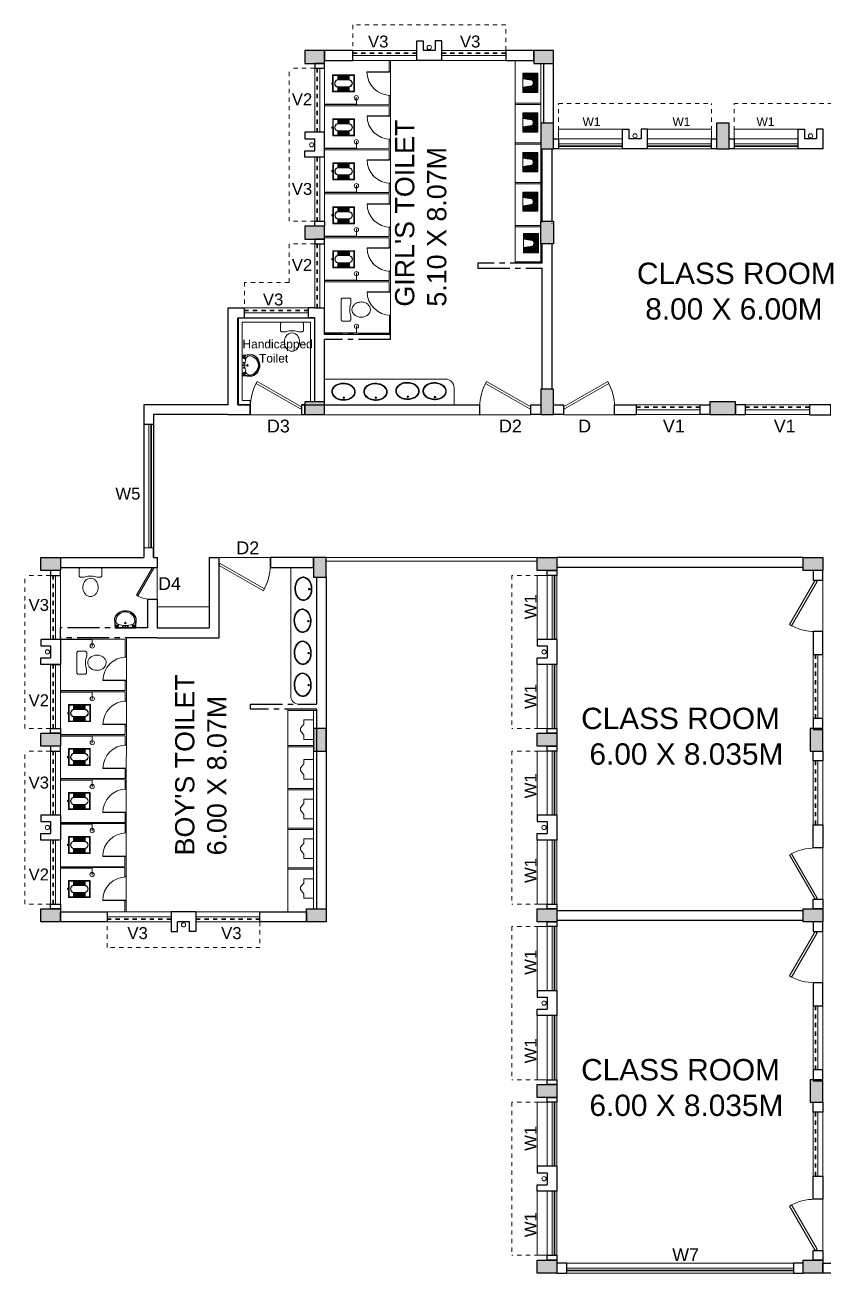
# Model space of a CAD drawing. Header units: millimetres. Extents: x 1898 to 3725, y 783 to 1532.
# Drawn here: x 3057.1 to 3075.8, y 1078.51 to 1107.75 of the extents above; entities that cross this region are included whole.
import ezdxf

# ---------------------------------------------------------------- set-up
doc = ezdxf.new("R2010")
doc.units = ezdxf.units.MM
for name, pattern in [('CENTER2', [1.125, 0.75, -0.125, 0.125, -0.125]), ('DASHED', [0.75, 0.5, -0.25]), ('DASHED2', [0.375, 0.25, -0.125])]:
    doc.linetypes.add(name, pattern=pattern)
doc.layers.get('0').update_dxf_attribs({"lineweight": 20})
for name, color, linetype, lineweight in [('CLL LEV.', 15, 'Continuous', 18), ('COL HATCH', 253, 'Continuous', 13), ('Column', 251, 'Continuous', 30), ('CUBICAL TOILET', 5, 'Continuous', 15), ('Door', 54, 'Continuous', 18), ('Fixture', 44, 'Continuous', 13), ('Furniture', 13, 'Continuous', 13), ('PROJ.', 30, 'DASHED2', 15), ('Railing', 23, 'Continuous', 13), ('TEXT', 7, 'Continuous', 15), ('TEXT 1', 3, 'Continuous', 20), ('Ventilator', 4, 'DASHED', 18), ('Wall', 7, 'Continuous', 30), ('Window', 150, 'Continuous', 15), ('Window-Wall', 7, 'Continuous', 18)]:
    doc.layers.add(name, color=color, linetype=linetype, lineweight=lineweight)
doc.styles.add('L120', font='arial.ttf', dxfattribs={"height": 0.6})

# ---------------------------------------------------------------- blocks, each defined once
blk = doc.blocks.new('VENTILATOR')
at = {"layer": 'Ventilator', "ltscale": 0.02}
for p, q in [((-0.18, -1.5), (-0.18, 0)), ((-0.165, 0), (-0.165, -1.5))]:
    blk.add_line(p, q, dxfattribs=at)
at = {"layer": 'Window-Wall'}
for p, q in [((-0.23, 0), (0, 0)), ((-0.23, -1.5), (-0.23, 0)), ((-0.115, 0), (-0.115, -1.5)), ((0, 0), (0, -1.5)), ((-0.23, -1.5), (0, -1.5))]:
    blk.add_line(p, q, dxfattribs=at)
blk = doc.blocks.new('C3')
at = {"layer": 'COL HATCH'}
h = blk.add_hatch(color=256, dxfattribs=at)
h.dxf.hatch_style = 1
h.paths.add_polyline_path([(0.3, 0), (0, 0), (0, -0.53), (0.3, -0.53)])
at = {"layer": 'Column'}
for p, q in [((0, 0), (0, -0.53)), ((0.3, 0), (0, 0)), ((0.3, -0.53), (0.3, 0)), ((0, -0.53), (0.3, -0.53))]:
    blk.add_line(p, q, dxfattribs=at)
blk = doc.blocks.new('WINDOW 1')
at = {"layer": 'CLL LEV.'}
for p, q in [((-0.23, 0), (-0.46, 0)), ((-0.46, 0), (-0.46, -1.5)), ((-0.46, -1.5), (-0.23, -1.5))]:
    blk.add_line(p, q, dxfattribs=at)
at = {"layer": 'Window'}
for p, q in [((-0.065, 0), (-0.065, -1.5)), ((-0.05, -1.5), (-0.05, 0))]:
    blk.add_line(p, q, dxfattribs=at)
at = {"layer": 'Window-Wall'}
for p, q in [((0, 0), (-0.23, 0)), ((-0.23, 0), (-0.23, -1.5)), ((-0.115, 0), (-0.115, -1.5)), ((0, -1.5), (0, 0)), ((-0.23, -1.5), (0, -1.5))]:
    blk.add_line(p, q, dxfattribs=at)
blk = doc.blocks.new('SHAFT')
at = {"layer": 'Fixture'}
blk.add_circle((0.327, -0.302), 0.05, dxfattribs=at)
at = {"layer": 'Wall'}
for p, q in [((0.035, 0), (0.62, 0)), ((0.035, 0), (0.035, -0.46)), ((0.185, -0.46), (0.185, -0.23)), ((0.185, -0.23), (0.47, -0.23)), ((0.47, -0.46), (0.47, -0.23)), ((0.62, 0), (0.62, -0.46)), ((0.035, -0.46), (0.185, -0.46)), ((0.62, -0.46), (0.47, -0.46))]:
    blk.add_line(p, q, dxfattribs=at)
blk = doc.blocks.new('*U18')
for p, q in [((0, 0), (0, 6)), ((40, 0), (40, 6))]:
    blk.add_line(p, q)
blk.add_lwpolyline([(0, 0), (34.64, -20), (35.52, -18.48), (0.88, 1.52)], close=True)
blk.add_arc((0, 0), 40, 330, 360)
blk = doc.blocks.new('Door')
at = {"layer": 'Door'}
blk.add_line((0, 0.18), (1.199, 0.18), dxfattribs=at)
at = {"layer": 'Door', "xscale": 0.0299845412869386, "yscale": 0.0299845412869386, "zscale": 0.0299845412869386}
blk.add_blockref('*U18', (0, 0), dxfattribs=at)
blk = doc.blocks.new('RH 1200')
for p, q in [((21, 0), (21, 43.3)), ((21.7, 0), (21.7, 43.3)), ((-21.7, 0), (21.7, 0)), ((21.7, 0), (21, 0))]:
    blk.add_line(p, q)
at = {"extrusion": (0, 0, -1)}
blk.add_ellipse((21.7, 0), major_axis=(-30.6, 30.6), ratio=1, start_param=5.497787, end_param=7.068583, dxfattribs=at)
blk = doc.blocks.new('GHH')
at = {"layer": 'Door', "ltscale": 20}
blk.add_line((3289.697, -299.103), (3289.697, -299.853), dxfattribs=at)
at = {"layer": 'Door', "ltscale": 20, "xscale": 0.015874999996413, "yscale": 0.015874999996413, "zscale": 0.015874999996413, "rotation": 270}
blk.add_blockref('RH 1200', (3289.697, -299.479), dxfattribs=at)
blk = doc.blocks.new('RSA CL6')
for p, q in [((5.5, 3.5), (5.5, 7.3)), ((5.9, 3.5), (5.9, 7.3)), ((6.3, 3.5), (6.3, 7.3)), ((6.7, 3.4), (6.7, 7.3)), ((7.1, 3.4), (7.1, 7.3)), ((7.5, 3.4), (7.5, 7.3)), ((7.9, 3.4), (7.9, 7.3)), ((8.3, 3.4), (8.3, 7.3)), ((8.7, 3.4), (8.7, 7.3)), ((9.1, 3.4), (9.1, 7.3)), ((9.4, 3.4), (9.4, 7.3)), ((9.8, 3.4), (9.8, 7.3)), ((10.2, 3.4), (10.2, 7.3)), ((10.6, 3.4), (10.6, 7.3)), ((11, 3.3), (11, 7.3)), ((11.4, 3.3), (11.4, 7.3)), ((11.8, 3.3), (11.8, 7.3)), ((12.2, 3.3), (12.2, 7.3)), ((12.6, 3.3), (12.6, 7.3)), ((13, 3.3), (13, 7.3)), ((13.4, 3.3), (13.4, 7.3)), ((13.8, 3.3), (13.8, 7.3)), ((14.2, 3.3), (14.2, 7.3)), ((14.6, 3.3), (14.6, 7.3)), ((15, 3.2), (15, 7.3)), ((15.4, 3.2), (15.4, 7.3)), ((15.7, 3.2), (15.7, 7.3)), ((16.1, 3.2), (16.1, 7.3)), ((16.1, 7.3), (16.1, 3.2)), ((5.5, -7.3), (5.5, -3.5)), ((5.9, -7.3), (5.9, -3.5)), ((6.3, -7.3), (6.3, -3.4)), ((6.7, -7.3), (6.7, -3.4)), ((7.1, -7.3), (7.1, -3.4)), ((7.5, -7.3), (7.5, -3.4)), ((7.9, -7.3), (7.9, -3.4)), ((8.3, -7.3), (8.3, -3.4)), ((8.7, -7.3), (8.7, -3.4)), ((9.1, -7.3), (9.1, -3.4)), ((9.4, -7.3), (9.4, -3.4)), ((9.8, -7.3), (9.8, -3.3)), ((10.2, -7.3), (10.2, -3.3)), ((10.6, -7.3), (10.6, -3.3)), ((11, -7.3), (11, -3.3)), ((11.4, -7.3), (11.4, -3.3)), ((11.8, -7.3), (11.8, -3.3)), ((12.2, -7.3), (12.2, -3.3)), ((12.6, -7.3), (12.6, -3.3)), ((13, -7.3), (13, -3.3)), ((13.4, -7.3), (13.4, -3.2)), ((13.8, -7.3), (13.8, -3.2)), ((14.2, -7.3), (14.2, -3.2)), ((14.6, -7.3), (14.6, -3.2)), ((15, -7.3), (15, -3.2)), ((15.4, -7.3), (15.4, -3.2)), ((15.7, -7.3), (15.7, -3.2)), ((16.1, -3.2), (16.1, -7.3)), ((16.1, -7.3), (16.1, -3.2))]:
    blk.add_line(p, q)
blk.add_lwpolyline([(0.8, -0.6), (0, -0.6), (0, 0.6), (0.8, 0.6)])
for points in [[(0.8, 7.9), (20.9, 7.9), (20.9, -7.9), (0.8, -7.9)], [(1.4, 7.3), (20.3, 7.3), (20.3, -7.3), (1.4, -7.3)]]:
    blk.add_lwpolyline(points, close=True)
for points in [[(5.5, 3.5), (16.1, 3.2, -0.899983), (16.1, -3.2), (5.5, -3.5, -0.799392)], [(5.5, 3.3), (16.1, 3, -0.897689), (16.1, -3), (5.6, -3.3, -0.793494), (5.5, 3.3)]]:
    blk.add_lwpolyline(points, format="xyb", close=True)
blk = doc.blocks.new('ENGLISH SHEET')
at = {"layer": 'Fixture'}
for p, q in [((4663.798, 251.204), (4663.773, 251.179)), ((4663.773, 251.179), (4663.773, 250.696)), ((4663.976, 251.204), (4663.798, 251.204)), ((4664.002, 251.179), (4663.976, 251.204)), ((4664.002, 251.09), (4664.002, 251.179)), ((4663.976, 251.001), (4664.002, 251.09)), ((4663.976, 250.874), (4663.976, 251.001)), ((4663.976, 251.001), (4663.976, 250.874)), ((4663.773, 250.696), (4663.798, 250.67)), ((4663.798, 250.67), (4663.976, 250.67)), ((4664.002, 250.785), (4663.976, 250.874)), ((4663.976, 250.67), (4664.002, 250.696)), ((4664.002, 250.696), (4664.002, 250.785))]:
    blk.add_line(p, q, dxfattribs=at)
blk.add_lwpolyline([(4664.459, 250.937, 0.117036), (4664.443, 251.003, 0.104338), (4664.396, 251.063, 0.09029), (4664.321, 251.105, 0.09898), (4664.243, 251.115, 0.08237), (4664.159, 251.101, 0.09029), (4664.09, 251.063, 0.104338), (4664.043, 251.003, 0.117036), (4664.027, 250.937, 0.117036), (4664.043, 250.871, 0.104338), (4664.09, 250.811, 0.09029), (4664.159, 250.773, 0.08237), (4664.243, 250.759, 0.08237), (4664.327, 250.773, 0.09029), (4664.396, 250.811, 0.104338), (4664.443, 250.871, 0.117036)], format="xyb", close=True, dxfattribs=at)
blk = doc.blocks.new('RSA BASIN 2')
for points in [[(10.7, -8.1, 0.12976), (10, -5.2, 0.106426), (7.6, -2.5, 0.084431), (4.3, -0.7, 0.073534), (0, 0, 0.073534), (-4.3, -0.5, 0.084431), (-7.7, -2.2, 0.106426), (-10.2, -4.8, 0.12976), (-11, -7.7, 0.12976), (-10.3, -10.6, 0.106426), (-7.9, -13.3, 0.084431), (-4.6, -15.1, 0.073534), (-0.3, -15.8, 0.073534), (4, -15.3, 0.084431), (7.4, -13.6, 0.106426), (9.9, -11, 0.12976)], [(10.1, -7.9, 0.119977), (9.4, -5.5, 0.106426), (7.3, -2.9, 0.084431), (4.1, -1.3, 0.073534), (0, -0.6, 0.073534), (-4.1, -1.1, 0.084431), (-7.4, -2.6, 0.106426), (-9.7, -5.1, 0.12976), (-10.4, -7.7, 0.009633), (-10.4, -7.9, 0.119977), (-9.8, -10.3, 0.106426), (-7.6, -12.9, 0.084431), (-4.4, -14.5, 0.073534), (-0.3, -15.2, 0.073534), (3.8, -14.7, 0.084431), (7.1, -13.2, 0.106426), (9.3, -10.7, 0.12976), (10.1, -8.1, 0.009633)]]:
    blk.add_lwpolyline(points, format="xyb", close=True)
for radius in [0.7, 0.479]:
    blk.add_circle((-0.5, -2.5), radius)
blk = doc.blocks.new('RSA BASIN 9')
for points in [[(-0.1, -16.2, 0.340881), (10, -9, 0.074195), (10.1, -8.9), (9.5, 0), (-9.5, 0), (-10, -8.8, 0.082611), (-10, -9.2, 0.330812), (-0.1, -16.2)], [(0, -15, 0.391482), (8.9, -6.7, 0.252869), (6.5, -3.5, 0.087242), (0, -2.5, 0.079484), (-6.5, -3.5, 0.2542), (-8.8, -6.7, 0.39026), (0, -15)], [(-8.6, -2, -0.907437), (-8.4, -1.8), (-7.5, -2.6, -0.907437), (-7.6, -2.7)], [(-8.2, -1.6, -0.907437), (-8.1, -1.5), (-7.1, -2.3, -0.907437), (-7.3, -2.4)], [(-7.8, -1.3, -0.907437), (-7.7, -1.2), (-6.8, -1.9, -0.907437), (-6.9, -2.1)], [(7.8, -1.3, 0.907437), (7.7, -1.2), (6.8, -1.9, 0.907437), (6.9, -2.1)], [(8.2, -1.6, 0.907437), (8.1, -1.5), (7.1, -2.3, 0.907437), (7.3, -2.4)], [(8.6, -2, 0.907437), (8.4, -1.8), (7.5, -2.6, 0.907437), (7.6, -2.7)]]:
    blk.add_lwpolyline(points, format="xyb", close=True)
for points in [[(-5.9, -3.3), (-6.2, -3, -0.183787), (-6.2, -2.7, 0.126662), (-6.2, -2.4), (-6.6, -1.4, 0.35453), (-7.1, -1), (-8.7, -1, 0.414214), (-9.1, -1.4), (-9.6, -9.1, 0.329849), (-0.1, -15.8, 0.338736), (9.6, -8.9, 0.075632), (9.7, -8.8), (9.1, -1.4, 0.414214), (8.7, -1), (7.1, -1, 0.35453), (6.6, -1.4), (6.2, -2.4, 0.126662), (6.2, -2.7, -0.183787), (6.2, -3), (5.9, -3.3)], [(-6.2, -3.4), (-6.2, -3.3, 0.220542), (-6.5, -3.1), (-8.7, -2.8, -0.361119), (-9.2, -2.3)], [(6.2, -3.4), (6.2, -3.3, -0.220542), (6.5, -3.1), (8.7, -2.8, 0.358803), (9.2, -2.3, 0.358803)]]:
    blk.add_lwpolyline(points, format="xyb")
for centre, radius in [((-2.3, -1.6), 0.399), ((0, -4.8), 0.771), ((0, -4.8), 0.602), ((0, -1.2), 0.399), ((2.3, -1.5), 0.399)]:
    blk.add_circle(centre, radius)
blk = doc.blocks.new('*X4')
at = {"color": 0}
for p, q in [((705, 323), (943, 561)), ((705, 365), (900, 561)), ((705, 408), (858, 561)), ((705, 450), (815, 561)), ((705, 493), (773, 561)), ((705, 535), (730, 561)), ((848, 383), (705, 526)), ((842, 346), (705, 483)), ((835, 310), (705, 441)), ((705, 280), (858, 434)), ((829, 274), (705, 398)), ((705, 238), (847, 381)), ((823, 237), (705, 356)), ((798, 221), (705, 314)), ((854, 419), (712, 561)), ((730, 221), (839, 330)), ((866, 449), (755, 561)), ((888, 469), (797, 561)), ((921, 479), (839, 561)), ((1145, 298), (882, 561)), ((899, 474), (985, 561)), ((1145, 340), (924, 561)), ((944, 477), (1027, 561)), ((1145, 383), (967, 561)), ((971, 462), (1070, 561)), ((990, 438), (1112, 561)), ((998, 404), (1145, 551)), ((1145, 255), (999, 401)), ((1004, 368), (1145, 508)), ((1137, 221), (1007, 350)), ((1145, 425), (1009, 561)), ((1011, 332), (1145, 466)), ((1095, 221), (1016, 299)), ((1017, 295), (1145, 423)), ((1023, 259), (1145, 381)), ((1029, 223), (1145, 339)), ((1145, 467), (1051, 561)), ((1069, 221), (1145, 296)), ((1145, 510), (1094, 561)), ((1145, 552), (1136, 561)), ((755, 221), (705, 271)), ((713, 221), (705, 229)), ((772, 221), (830, 279)), ((815, 221), (822, 228)), ((1052, 221), (1024, 248)), ((1112, 221), (1145, 254))]:
    blk.add_line(p, q, dxfattribs=at)
blk = doc.blocks.new('RSA CL7')
blk.add_lwpolyline([(8.9, 0), (-8.9, 0), (-8.9, -13.8), (-3.9, -13.8), (3.9, -13.8), (8.9, -13.8)], close=True)
blk.add_lwpolyline([(-4.1, -13.6), (-2.8, -5.7, -0.835943), (2.8, -5.8), (4.1, -13.6), (8.7, -13.6), (8.7, -0.2), (-8.7, -0.2), (-8.7, -13.6)], format="xyb", close=True)
blk.add_lwpolyline([(-3.9, -13.8), (-2.6, -5.8, -0.835548), (2.6, -5.8), (3.9, -13.8)], format="xyb")
for centre, start, end in [((-1.4, -4.1), 207.2135, 40.9564), ((0, -3.6), 185.8999, 355.8249), ((1.5, -4.1), 140.9962, 329.3468)]:
    blk.add_arc(centre, 0.493, start, end)
at = {"xscale": 0.0393714285714286, "yscale": 0.0393714285714286, "zscale": 0.0393714285714286}
blk.add_blockref('*X4', (-36.4, -22.3), dxfattribs=at)
blk = doc.blocks.new('Urinal 1')
for p, q in [((0, 9), (9, 9)), ((0, 9), (0, -9)), ((9, 9), (9, 5)), ((12, 1), (9, 5)), ((12, -1.5), (12, 1)), ((0, -9), (9, -9)), ((9, -5), (12, -1.5)), ((9, -9), (9, -5))]:
    blk.add_line(p, q)
blk = doc.blocks.new('CU')
at = {"layer": 'COL HATCH', "linetype": 'CENTER2'}
h = blk.add_hatch(color=256, dxfattribs=at)
h.dxf.hatch_style = 1
h.paths.add_polyline_path([(0, 0.035), (0, -0.265), (0.46, -0.265), (0.46, 0.035)])
at = {"layer": 'Column', "linetype": 'CENTER2'}
blk.add_lwpolyline([(0, 0.035), (0, -0.265), (0.46, -0.265), (0.46, 0.035), (0, 0.035)], dxfattribs=at)
blk = doc.blocks.new('C2')
at = {"layer": 'COL HATCH'}
h = blk.add_hatch(color=256, dxfattribs=at)
h.dxf.hatch_style = 1
h.paths.add_polyline_path([(0.3, 0), (0, 0), (0, -0.6), (0.3, -0.6)])
at = {"layer": 'Column'}
for p, q in [((0, 0), (0, -0.6)), ((0.3, 0), (0, 0)), ((0.3, -0.6), (0.3, 0)), ((0, -0.6), (0.3, -0.6))]:
    blk.add_line(p, q, dxfattribs=at)

msp = doc.modelspace()

# ---------------------------------------------------------------- linework, layer by layer
at = {"layer": 'CUBICAL TOILET'}
for p, q in [((3065.636, 1106.9144), (3065.6361, 1106.6587)), ((3065.666, 1106.9144), (3065.6661, 1106.6587)), ((3065.6361, 1106.6587), (3065.6661, 1106.6587)), ((3065.6366, 1105.8794), (3064.1166, 1105.8784)), ((3065.6365, 1106.0891), (3065.6366, 1105.8794)), ((3065.6665, 1106.0891), (3065.6365, 1106.0891)), ((3065.6665, 1106.0891), (3065.6666, 1105.8494)), ((3065.6366, 1105.8494), (3064.1166, 1105.8484)), ((3065.6366, 1105.8494), (3065.6368, 1105.6287)), ((3065.6368, 1105.6287), (3065.6668, 1105.6287)), ((3065.6666, 1105.8494), (3065.6668, 1105.6287)), ((3065.6372, 1105.0591), (3065.6373, 1104.8494)), ((3065.6672, 1105.0591), (3065.6372, 1105.0591)), ((3065.6672, 1105.0591), (3065.6673, 1104.8194)), ((3065.6373, 1104.8494), (3064.1226, 1104.8484)), ((3065.6373, 1104.8194), (3064.1226, 1104.8184)), ((3065.6373, 1104.8194), (3065.6375, 1104.5987)), ((3065.6673, 1104.8194), (3065.6675, 1104.5987)), ((3065.6375, 1104.5987), (3065.6675, 1104.5987)), ((3065.638, 1103.8194), (3064.118, 1103.8184)), ((3065.6378, 1104.0291), (3065.638, 1103.8194)), ((3065.6678, 1104.0291), (3065.6378, 1104.0291)), ((3065.6678, 1104.0291), (3065.668, 1103.7894)), ((3065.638, 1103.7894), (3064.118, 1103.7884)), ((3065.638, 1103.7894), (3065.6381, 1103.5687)), ((3065.6381, 1103.5687), (3065.6681, 1103.5687)), ((3065.668, 1103.7894), (3065.6681, 1103.5687)), ((3065.6385, 1102.9991), (3065.6386, 1102.7894)), ((3065.6685, 1102.9991), (3065.6385, 1102.9991)), ((3065.6685, 1102.9991), (3065.6686, 1102.7594)), ((3065.6386, 1102.7894), (3064.1224, 1102.7884)), ((3065.6386, 1102.7594), (3064.1224, 1102.7584)), ((3065.6386, 1102.7594), (3065.6388, 1102.5387)), ((3065.6686, 1102.7594), (3065.6688, 1102.5387)), ((3065.6388, 1102.5387), (3065.6688, 1102.5387)), ((3065.6392, 1101.9691), (3065.6393, 1101.7594)), ((3065.6692, 1101.9691), (3065.6392, 1101.9691)), ((3065.6692, 1101.9691), (3065.6693, 1101.7294)), ((3065.6393, 1101.7594), (3064.1193, 1101.7584)), ((3065.6393, 1101.7294), (3064.1193, 1101.7284)), ((3065.6393, 1101.7294), (3065.6395, 1101.5087)), ((3065.6395, 1101.5087), (3065.6695, 1101.5087)), ((3065.6693, 1101.7294), (3065.6695, 1101.5087)), ((3065.6398, 1100.9391), (3065.6401, 1100.5244)), ((3065.6698, 1100.9391), (3065.6398, 1100.9391)), ((3065.6698, 1100.9391), (3065.6701, 1100.4944)), ((3065.6401, 1100.5244), (3064.1201, 1100.5234)), ((3065.6701, 1100.4944), (3064.1224, 1100.4934)), ((3059.4491, 1093.3604), (3057.9316, 1093.3614)), ((3059.4488, 1092.9458), (3059.4491, 1093.3604)), ((3059.4788, 1092.9457), (3059.4791, 1093.3904)), ((3059.4788, 1092.9457), (3059.4488, 1092.9458)), ((3059.4483, 1092.1554), (3057.9283, 1092.1564)), ((3059.4483, 1092.1254), (3057.9283, 1092.1264)), ((3059.4482, 1091.9158), (3059.4483, 1092.1254)), ((3059.4483, 1092.1554), (3059.4485, 1092.3761)), ((3059.4485, 1092.3761), (3059.4785, 1092.3761)), ((3059.4782, 1091.9157), (3059.4783, 1092.1554)), ((3059.4783, 1092.1554), (3059.4785, 1092.3761)), ((3059.4782, 1091.9157), (3059.4482, 1091.9158)), ((3059.4477, 1091.1254), (3059.4478, 1091.3461)), ((3059.4478, 1091.3461), (3059.4778, 1091.3461)), ((3059.4777, 1091.1254), (3059.4778, 1091.3461)), ((3059.4477, 1091.1254), (3057.9314, 1091.1264)), ((3059.4476, 1091.0954), (3057.9314, 1091.0964)), ((3059.4475, 1090.8858), (3059.4476, 1091.0954)), ((3059.4775, 1090.8857), (3059.4777, 1091.1254)), ((3059.4775, 1090.8857), (3059.4475, 1090.8858)), ((3059.447, 1090.0954), (3057.927, 1090.0964)), ((3059.447, 1090.0654), (3057.927, 1090.0664)), ((3059.447, 1090.0954), (3059.4471, 1090.3161)), ((3059.4471, 1090.3161), (3059.4771, 1090.3161)), ((3059.4768, 1089.8557), (3059.477, 1090.0954)), ((3059.477, 1090.0954), (3059.4771, 1090.3161)), ((3059.4468, 1089.8558), (3059.447, 1090.0654)), ((3059.4768, 1089.8557), (3059.4468, 1089.8558)), ((3059.4463, 1089.0654), (3059.4465, 1089.2861)), ((3059.4465, 1089.2861), (3059.4765, 1089.2861)), ((3059.4763, 1089.0654), (3059.4765, 1089.2861)), ((3059.4463, 1089.0654), (3057.9263, 1089.0664)), ((3059.4463, 1089.0354), (3057.9263, 1089.0364)), ((3059.4462, 1088.8258), (3059.4463, 1089.0354)), ((3059.4762, 1088.8257), (3059.4763, 1089.0654)), ((3059.4762, 1088.8257), (3059.4462, 1088.8258)), ((3059.4457, 1088.0354), (3057.9257, 1088.0364)), ((3059.4457, 1088.0354), (3059.4458, 1088.2561)), ((3059.4458, 1088.2561), (3059.4758, 1088.2561)), ((3059.4755, 1087.7957), (3059.4757, 1088.0354)), ((3059.4757, 1088.0354), (3059.4758, 1088.2561)), ((3059.4456, 1088.0054), (3057.9256, 1088.0064)), ((3059.4455, 1087.7958), (3059.4456, 1088.0054)), ((3059.4755, 1087.7957), (3059.4455, 1087.7958)), ((3059.445, 1086.9704), (3059.4451, 1087.2261)), ((3059.4451, 1087.2261), (3059.4751, 1087.2261)), ((3059.475, 1086.9704), (3059.4751, 1087.2261))]:
    msp.add_line(p, q, dxfattribs=at)
at = {"layer": 'Fixture'}
for p, q in [((3068.5887, 1106.9172), (3068.5887, 1102.1672)), ((3069.1887, 1106.8472), (3069.1887, 1103.1122)), ((3068.5876, 1105.9172), (3069.1876, 1105.9172)), ((3068.5876, 1105.8872), (3069.1876, 1105.8872)), ((3068.588, 1104.9872), (3069.188, 1104.9872)), ((3068.588, 1104.9572), (3069.188, 1104.9572)), ((3069.1887, 1104.6872), (3069.1887, 1102.1972)), ((3068.5883, 1104.0572), (3069.1883, 1104.0572)), ((3068.5883, 1104.0272), (3069.1883, 1104.0272)), ((3068.5884, 1103.0474), (3069.1884, 1103.0474)), ((3068.5884, 1103.0174), (3069.1884, 1103.0174)), ((3068.5883, 1102.1972), (3069.2246, 1102.1972)), ((3068.5887, 1102.1672), (3069.2225, 1102.1672)), ((3066.9534, 1099.4498), (3064.1226, 1099.4498)), ((3067.1573, 1099.25), (3067.1572, 1098.8473)), ((3063.3291, 1092.0327), (3063.3291, 1095.0374)), ((3063.5289, 1091.8326), (3063.9316, 1091.8326)), ((3063.2624, 1091.6876), (3063.9328, 1091.6876)), ((3063.2628, 1086.9676), (3063.2628, 1091.7176)), ((3063.2628, 1091.7176), (3063.9316, 1091.7176)), ((3063.8628, 1089.1976), (3063.8628, 1091.6876)), ((3063.2625, 1090.8675), (3063.8625, 1090.8675)), ((3063.2625, 1090.8375), (3063.8625, 1090.8375)), ((3063.8628, 1087.0376), (3063.8628, 1090.7726)), ((3063.2624, 1089.8576), (3063.8624, 1089.8576)), ((3063.2624, 1089.8276), (3063.8624, 1089.8276)), ((3063.2621, 1088.9276), (3063.8621, 1088.9276)), ((3063.2621, 1088.8976), (3063.8621, 1088.8976)), ((3063.2617, 1087.9976), (3063.8617, 1087.9976)), ((3063.2617, 1087.9676), (3063.8617, 1087.9676))]:
    msp.add_line(p, q, dxfattribs=at)
at = {"layer": 'Fixture', "ltscale": 0.05}
for p, q in [((3064.1166, 1105.8909), (3064.8666, 1105.8913)), ((3064.8665, 1106.0572), (3064.8666, 1105.8913)), ((3064.8672, 1105.0272), (3064.8673, 1104.8613)), ((3064.1226, 1104.8609), (3064.8673, 1104.8613)), ((3064.118, 1103.8309), (3064.868, 1103.8313)), ((3064.8678, 1103.9972), (3064.868, 1103.8313)), ((3064.8685, 1102.9672), (3064.8686, 1102.8013)), ((3064.1224, 1102.8009), (3064.8686, 1102.8013)), ((3064.1193, 1101.7709), (3064.8693, 1101.7713)), ((3064.8692, 1101.9372), (3064.8693, 1101.7713)), ((3064.87, 1100.7022), (3064.8701, 1100.5363)), ((3064.1201, 1100.5359), (3064.8701, 1100.5363)), ((3057.9316, 1093.349), (3058.6791, 1093.3485)), ((3058.679, 1093.1826), (3058.6791, 1093.3485)), ((3057.9283, 1092.114), (3058.6783, 1092.1135)), ((3058.6782, 1091.9476), (3058.6783, 1092.1135)), ((3057.9314, 1091.084), (3058.6776, 1091.0835)), ((3058.6775, 1090.9176), (3058.6776, 1091.0835)), ((3057.927, 1090.054), (3058.677, 1090.0535)), ((3058.6769, 1089.8876), (3058.677, 1090.0535)), ((3057.9263, 1089.024), (3058.6763, 1089.0235)), ((3058.6762, 1088.8576), (3058.6763, 1089.0235)), ((3057.9256, 1087.994), (3058.6756, 1087.9935)), ((3058.6755, 1087.8276), (3058.6756, 1087.9935))]:
    msp.add_line(p, q, dxfattribs=at)
for centre in [(3064.8665, 1106.0413), (3064.8672, 1105.0113), (3064.8679, 1103.9813), (3064.8685, 1102.9513), (3064.8692, 1101.9213), (3064.87, 1100.6863), (3058.679, 1093.1985), (3058.6782, 1091.9635), (3058.6775, 1090.9335), (3058.6769, 1089.9035), (3058.6762, 1088.8735), (3058.6755, 1087.8435)]:
    msp.add_circle(centre, 0.05, dxfattribs=at)
at = {"layer": 'Fixture'}
for centre, start, end in [((3066.9573, 1099.2498), 0.03713, 91.10787), ((3063.5291, 1092.0326), 179.96287, 269.96287)]:
    msp.add_arc(centre, 0.2, start, end, dxfattribs=at)
at = {"layer": 'Furniture'}
msp.add_line((3060.2016, 1094.1173), (3061.4156, 1094.1173), dxfattribs=at)
at = {"layer": 'PROJ.', "ltscale": 0.05}
for p, q in [((3068.3676, 1107.7474), (3064.7826, 1107.7474)), ((3064.7826, 1107.7474), (3064.7826, 1107.1474)), ((3068.3676, 1107.1474), (3068.3676, 1107.7474)), ((3063.8926, 1106.7324), (3063.2926, 1106.7324)), ((3063.2926, 1103.1474), (3063.2926, 1106.7324)), ((3069.6025, 1105.0775), (3069.6025, 1105.9075)), ((3069.6025, 1105.9075), (3073.1875, 1105.9075)), ((3073.1875, 1105.0774), (3073.1875, 1105.9075)), ((3073.7175, 1105.9075), (3077.3025, 1105.9075)), ((3073.7175, 1105.0774), (3073.7175, 1105.9075)), ((3063.8926, 1103.1474), (3063.2926, 1103.1474)), ((3063.8926, 1102.6174), (3063.2926, 1102.6174)), ((3063.2926, 1102.6174), (3063.2926, 1101.7174)), ((3063.2926, 1101.7174), (3062.2422, 1101.7174)), ((3062.2422, 1101.7174), (3062.2422, 1101.1174)), ((3057.1016, 1091.2674), (3057.1016, 1094.8524)), ((3057.7016, 1094.8524), (3057.1016, 1094.8524)), ((3068.5075, 1094.8524), (3068.5075, 1091.2674)), ((3069.3375, 1094.8524), (3068.5075, 1094.8524)), ((3057.7016, 1091.2674), (3057.1016, 1091.2674)), ((3069.3375, 1091.2674), (3068.5075, 1091.2674)), ((3057.1016, 1087.1524), (3057.1016, 1090.7374)), ((3057.7016, 1090.7374), (3057.1016, 1090.7374)), ((3068.5075, 1090.7374), (3068.5075, 1087.1524)), ((3069.3375, 1090.7374), (3068.5075, 1090.7374)), ((3057.7016, 1087.1524), (3057.1016, 1087.1524)), ((3069.3375, 1087.1524), (3068.5075, 1087.1524)), ((3059.0241, 1086.1375), (3059.0241, 1086.7375)), ((3062.6091, 1086.7375), (3062.6091, 1086.1375)), ((3068.5075, 1086.6224), (3068.5075, 1083.0374)), ((3069.3375, 1086.6224), (3068.5075, 1086.6224)), ((3062.6091, 1086.1375), (3059.0241, 1086.1375)), ((3069.3375, 1083.0374), (3068.5075, 1083.0374)), ((3068.5075, 1082.5074), (3068.5075, 1078.9224)), ((3069.3375, 1082.5074), (3068.5075, 1082.5074)), ((3069.3375, 1078.9224), (3068.5075, 1078.9224))]:
    msp.add_line(p, q, dxfattribs=at)
at = {"layer": 'Railing'}
for p, q in [((3062.1017, 1098.8574), (3062.1017, 1100.8774)), ((3062.1017, 1100.8774), (3063.8826, 1100.8774)), ((3062.1917, 1098.9474), (3062.1917, 1100.7874)), ((3062.1917, 1100.7874), (3063.7926, 1100.7874)), ((3063.7926, 1098.9174), (3063.7926, 1100.7874)), ((3063.8826, 1098.9174), (3063.8826, 1100.8774)), ((3062.1017, 1098.8574), (3062.3826, 1098.8574)), ((3062.1917, 1098.9474), (3062.3826, 1098.9474)), ((3062.3826, 1098.8574), (3062.3826, 1098.9474)), ((3064.1266, 1095.2674), (3069.1075, 1095.2674)), ((3064.1616, 1095.1874), (3069.1075, 1095.1874)), ((3066.1375, 1095.2674), (3069.1075, 1095.2674)), ((3066.1375, 1095.1874), (3069.1075, 1095.1874))]:
    msp.add_line(p, q, dxfattribs=at)
at = {"layer": 'Wall'}
for p, q in [((3069.2575, 1105.4474), (3069.2575, 1106.8474)), ((3069.4875, 1105.4474), (3069.4875, 1106.8474)), ((3069.2225, 1103.1247), (3069.2225, 1104.8474)), ((3069.4525, 1103.138), (3069.4525, 1104.8474)), ((3069.4525, 1103.0956), (3069.4525, 1103.1002)), ((3069.2225, 1102.1672), (3069.2225, 1102.6236)), ((3069.4525, 1099.2174), (3069.4525, 1102.6174)), ((3069.2225, 1099.2174), (3069.2225, 1102.0522)), ((3061.8617, 1098.8474), (3061.8617, 1101.1174)), ((3061.8617, 1101.1174), (3062.2422, 1101.1174)), ((3062.0917, 1098.8474), (3062.0917, 1100.8874)), ((3062.0917, 1100.8874), (3062.2422, 1100.8874)), ((3062.2422, 1100.8874), (3062.2422, 1101.1174)), ((3063.8926, 1101.1174), (3063.7422, 1101.1174)), ((3063.7422, 1100.8874), (3063.7422, 1101.1174)), ((3063.8926, 1100.8874), (3063.7422, 1100.8874)), ((3063.8926, 1101.1174), (3064.1226, 1101.1174)), ((3063.8926, 1098.9174), (3063.8926, 1100.8874)), ((3064.1226, 1100.4934), (3064.1226, 1101.1174)), ((3064.1226, 1098.9174), (3064.1226, 1100.3794)), ((3061.8617, 1098.8474), (3059.8858, 1098.8474)), ((3059.8858, 1098.8474), (3059.8858, 1095.2675)), ((3062.0917, 1098.8474), (3062.3826, 1098.8474)), ((3062.3826, 1098.6174), (3062.3826, 1098.8474)), ((3063.5826, 1098.8474), (3067.7582, 1098.8472)), ((3067.7581, 1098.6172), (3067.7582, 1098.8472)), ((3061.8617, 1098.6174), (3060.1158, 1098.6174)), ((3060.1158, 1098.6174), (3060.1158, 1095.2675)), ((3061.8617, 1098.6174), (3061.8617, 1098.6175)), ((3061.8617, 1098.6174), (3062.3826, 1098.6174)), ((3063.5826, 1098.6174), (3067.7581, 1098.6172)), ((3060.1158, 1098.3874), (3059.8858, 1098.3874)), ((3057.9316, 1095.2674), (3059.8858, 1095.2675)), ((3057.9317, 1095.0374), (3060.2017, 1095.0375)), ((3060.1158, 1095.2675), (3060.2016, 1095.2675)), ((3060.2016, 1095.2675), (3060.2017, 1095.0375)), ((3061.4156, 1095.2674), (3061.4156, 1095.0374)), ((3061.4156, 1095.2674), (3061.6456, 1095.2674)), ((3061.4156, 1095.0374), (3061.4156, 1093.6204)), ((3061.6456, 1095.2674), (3061.6456, 1093.3904)), ((3063.8616, 1095.2674), (3062.8554, 1095.2674)), ((3062.8554, 1095.2674), (3062.8554, 1095.0374)), ((3062.8554, 1095.0374), (3063.8616, 1095.0374)), ((3063.8616, 1095.0374), (3063.8616, 1095.2674)), ((3075.3375, 1095.2674), (3069.5675, 1095.2674)), ((3075.3375, 1095.0374), (3069.5675, 1095.0374)), ((3063.9316, 1094.8074), (3063.9316, 1091.8326)), ((3064.1616, 1094.8074), (3064.1616, 1087.0374)), ((3059.9716, 1094.2875), (3059.9716, 1093.6204)), ((3060.2016, 1094.2875), (3059.9716, 1094.2875)), ((3060.2016, 1094.2875), (3060.2016, 1093.6204)), ((3057.9316, 1093.3904), (3057.9316, 1093.6204)), ((3060.2016, 1093.6204), (3061.4156, 1093.6204)), ((3060.2016, 1093.3904), (3061.6456, 1093.3904)), ((3057.7016, 1092.7674), (3057.9316, 1092.7674)), ((3063.9316, 1091.7176), (3063.9316, 1087.0374)), ((3075.7975, 1091.2324), (3075.5675, 1091.2324)), ((3069.5675, 1087.0024), (3075.3375, 1087.0024)), ((3069.5675, 1086.7724), (3075.3375, 1086.7724)), ((3075.7975, 1083.0024), (3075.5675, 1083.0024))]:
    msp.add_line(p, q, dxfattribs=at)
at = {"layer": 'Wall', "linetype": 'CENTER2'}
for p, q in [((3065.6701, 1100.4944), (3064.1224, 1100.4944)), ((3065.67, 1100.3794), (3064.1224, 1100.3794)), ((3065.67, 1100.3794), (3065.6701, 1100.4944)), ((3059.6091, 1095.2675), (3059.8391, 1095.2675)), ((3060.2016, 1095.2675), (3060.2016, 1095.0375)), ((3059.9716, 1093.6204), (3057.9316, 1093.6204)), ((3060.2016, 1093.3904), (3057.9316, 1093.3904))]:
    msp.add_line(p, q, dxfattribs=at)
at = {"layer": 'Wall'}
for points in [[(3064.7826, 1106.9174), (3064.7826, 1107.1474), (3064.1226, 1107.1474), (3064.1226, 1106.9174), (3064.7826, 1106.9174)], [(3069.0275, 1106.9174), (3069.0275, 1107.1474), (3068.3676, 1107.1474), (3068.3676, 1106.9174), (3069.0275, 1106.9174)], [(3063.8926, 1106.7324), (3064.1226, 1106.7324), (3064.1226, 1106.8474), (3063.8926, 1106.8474), (3063.8926, 1106.7324)], [(3069.6025, 1105.0775), (3069.6025, 1104.8475), (3069.4875, 1104.8475), (3069.4875, 1105.0775), (3069.6025, 1105.0775)], [(3069.6025, 1105.0774), (3069.6025, 1104.8474), (3069.4875, 1104.8474), (3069.4875, 1105.0774), (3069.6025, 1105.0774)], [(3073.3025, 1105.0774), (3073.3025, 1104.8474), (3073.1875, 1104.8474), (3073.1875, 1105.0774), (3073.3025, 1105.0774)], [(3073.7175, 1105.0774), (3073.7175, 1104.8474), (3073.6025, 1104.8474), (3073.6025, 1105.0774), (3073.7175, 1105.0774)], [(3063.8926, 1103.1474), (3064.1226, 1103.1474), (3064.1226, 1103.0324), (3063.8926, 1103.0324), (3063.8926, 1103.1474)], [(3063.8926, 1102.6174), (3064.1226, 1102.6174), (3064.1226, 1102.7324), (3063.8926, 1102.7324), (3063.8926, 1102.6174)], [(3069.1875, 1098.6174), (3068.9575, 1098.6174), (3068.9575, 1098.8474), (3069.1875, 1098.8474), (3069.1875, 1098.6174)], [(3069.4875, 1098.6174), (3069.4875, 1098.8474), (3069.7175, 1098.8474), (3069.7175, 1098.6174), (3069.4875, 1098.6174)], [(3072.9225, 1098.6174), (3072.9225, 1098.8474), (3073.1525, 1098.8474), (3073.1525, 1098.6174), (3072.9225, 1098.6174)], [(3073.9825, 1098.6174), (3073.9825, 1098.8474), (3073.7525, 1098.8474), (3073.7525, 1098.6174), (3073.9825, 1098.6174)], [(3060.1158, 1095.2675), (3060.1158, 1095.4975)], [(3069.3375, 1094.9674), (3069.5675, 1094.9674), (3069.5675, 1094.8524), (3069.3375, 1094.8524), (3069.3375, 1094.9674)], [(3075.7975, 1094.9674), (3075.5675, 1094.9674), (3075.5675, 1094.7374), (3075.7975, 1094.7374), (3075.7975, 1094.9674)], [(3057.7016, 1091.2674), (3057.9316, 1091.2674), (3057.9316, 1091.1524), (3057.7016, 1091.1524), (3057.7016, 1091.2674)], [(3069.3375, 1091.2674), (3069.5675, 1091.2674), (3069.5675, 1091.1524), (3069.3375, 1091.1524), (3069.3375, 1091.2674)], [(3075.7975, 1091.4974), (3075.5675, 1091.4974), (3075.5675, 1091.2674), (3075.7975, 1091.2674), (3075.7975, 1091.4974)], [(3057.7016, 1090.7374), (3057.9316, 1090.7374), (3057.9316, 1090.8524), (3057.7016, 1090.8524), (3057.7016, 1090.7374)], [(3069.3375, 1090.8524), (3069.5675, 1090.8524), (3069.5675, 1090.7374), (3069.3375, 1090.7374), (3069.3375, 1090.8524)], [(3075.7975, 1090.5074), (3075.5675, 1090.5074), (3075.5675, 1090.7374), (3075.7975, 1090.7374), (3075.7975, 1090.5074)], [(3057.7016, 1087.1524), (3057.9316, 1087.1524), (3057.9316, 1087.0374), (3057.7016, 1087.0374), (3057.7016, 1087.1524)], [(3069.3375, 1087.1524), (3069.5675, 1087.1524), (3069.5675, 1087.0374), (3069.3375, 1087.0374), (3069.3375, 1087.1524)], [(3069.3375, 1087.1524), (3069.5675, 1087.1524), (3069.5675, 1087.0374), (3069.3375, 1087.0374), (3069.3375, 1087.1524)], [(3075.7975, 1087.0374), (3075.5675, 1087.0374), (3075.5675, 1087.2674), (3075.7975, 1087.2674), (3075.7975, 1087.0374)], [(3059.0241, 1086.9674), (3059.0241, 1086.7374), (3057.9316, 1086.7374), (3057.9316, 1086.9674), (3059.0241, 1086.9674)], [(3063.7016, 1086.9675), (3063.7016, 1086.7375), (3062.6091, 1086.7375), (3062.6091, 1086.9675), (3063.7016, 1086.9675)], [(3069.3375, 1086.7374), (3069.5675, 1086.7374), (3069.5675, 1086.6224), (3069.3375, 1086.6224), (3069.3375, 1086.7374)], [(3075.7975, 1086.7374), (3075.5675, 1086.7374), (3075.5675, 1086.5074), (3075.7975, 1086.5074), (3075.7975, 1086.7374)], [(3075.7975, 1083.2674), (3075.5675, 1083.2674), (3075.5675, 1083.0374), (3075.7975, 1083.0374), (3075.7975, 1083.2674)], [(3069.3375, 1083.0374), (3069.5675, 1083.0374), (3069.5675, 1082.9224), (3069.3375, 1082.9224), (3069.3375, 1083.0374)], [(3069.3375, 1082.6224), (3069.5675, 1082.6224), (3069.5675, 1082.5074), (3069.3375, 1082.5074), (3069.3375, 1082.6224)], [(3075.7975, 1082.2774), (3075.5675, 1082.2774), (3075.5675, 1082.5074), (3075.7975, 1082.5074), (3075.7975, 1082.2774)], [(3075.7975, 1078.8074), (3075.5675, 1078.8074), (3075.5675, 1079.0374), (3075.7975, 1079.0374), (3075.7975, 1078.8074)], [(3069.3375, 1078.9224), (3069.5675, 1078.9224), (3069.5675, 1078.8074), (3069.3375, 1078.8074), (3069.3375, 1078.9224)], [(3069.3375, 1078.9224), (3069.5675, 1078.9224), (3069.5675, 1078.8074), (3069.3375, 1078.8074), (3069.3375, 1078.9224)], [(3069.5675, 1078.5074), (3069.7975, 1078.5074), (3069.7975, 1078.7374), (3069.5675, 1078.7374), (3069.5675, 1078.5074)], [(3075.1075, 1078.5074), (3075.3375, 1078.5074), (3075.3375, 1078.7374), (3075.1075, 1078.7374), (3075.1075, 1078.5074)], [(3076.0275, 1078.5074), (3075.7975, 1078.5074), (3075.7975, 1078.7374), (3076.0275, 1078.7374), (3076.0275, 1078.5074)]]:
    msp.add_lwpolyline(points, dxfattribs=at)
at = {"layer": 'Wall', "linetype": 'CENTER2'}
for points in [[(3069.2225, 1102.1672), (3067.711, 1102.1672), (3067.711, 1102.0522), (3069.2225, 1102.0522)], [(3063.9316, 1091.7176), (3062.3851, 1091.7176), (3062.3851, 1091.8326), (3063.9316, 1091.8326)]]:
    msp.add_lwpolyline(points, dxfattribs=at)
msp.add_lwpolyline([(3063.6626, 1098.8474), (3063.5826, 1098.8474), (3063.5826, 1098.6174), (3063.6626, 1098.6174)], close=True, dxfattribs=at)
at = {"layer": 'Wall'}
for points in [[(3070.9169, 1098.6172), (3070.9169, 1098.8474), (3071.4225, 1098.8474), (3071.4225, 1098.6172)], [(3075.9881, 1098.6172), (3075.9881, 1098.8474), (3075.4825, 1098.8474), (3075.4825, 1098.6172)], [(3057.9316, 1094.9674), (3057.7016, 1094.9674), (3057.7016, 1094.8524), (3057.9316, 1094.8524)], [(3075.7977, 1093.5381), (3075.5675, 1093.5381), (3075.5675, 1092.9974), (3075.7977, 1092.9974)], [(3075.7977, 1088.4668), (3075.5675, 1088.4668), (3075.5675, 1089.0074), (3075.7977, 1089.0074)], [(3075.7977, 1085.3081), (3075.5675, 1085.3081), (3075.5675, 1084.7674), (3075.7977, 1084.7674)], [(3075.7977, 1080.2368), (3075.5675, 1080.2368), (3075.5675, 1080.7774), (3075.7977, 1080.7774)]]:
    msp.add_lwpolyline(points, close=True, dxfattribs=at)
at = {"layer": 'Wall', "lineweight": 18}
msp.add_lwpolyline([(3060.1158, 1095.2675), (3060.2016, 1095.2675)], dxfattribs=at)
at = {"layer": 'Window'}
for p, q in [((3060.0508, 1098.3874), (3060.0508, 1095.4974)), ((3060.0658, 1095.4974), (3060.0658, 1098.3874)), ((3075.1075, 1078.5724), (3069.7975, 1078.5724)), ((3069.7975, 1078.5574), (3075.1075, 1078.5574))]:
    msp.add_line(p, q, dxfattribs=at)
at = {"layer": 'Window-Wall'}
for p, q in [((3059.8858, 1098.3874), (3059.8858, 1095.4974)), ((3060.0008, 1098.3874), (3060.0008, 1095.4974)), ((3060.1158, 1095.4974), (3060.1158, 1098.3874)), ((3060.1158, 1095.4974), (3059.8858, 1095.4974)), ((3075.1075, 1078.7374), (3069.7975, 1078.7374)), ((3069.7975, 1078.7374), (3069.7975, 1078.5074)), ((3075.1075, 1078.6224), (3069.7975, 1078.6224)), ((3069.7975, 1078.5074), (3075.1075, 1078.5074))]:
    msp.add_line(p, q, dxfattribs=at)

# ---------------------------------------------------------------- block references
at = {"layer": 'Column', "linetype": 'CENTER2'}
for p, rotation in [((3064.1226, 1106.8824), 180), ((3069.4875, 1106.8824), 180), ((3064.1226, 1102.7674), 180), ((3064.1226, 1098.6524), 180), ((3064.1266, 1095.2674), 270), ((3064.1266, 1095.2674), 270), ((3064.1266, 1095.2674), 270), ((3064.1266, 1095.2674), 270)]:
    msp.add_blockref('CU', p, dxfattribs=dict(at, rotation=rotation))
at = {"layer": 'Column', "color": 5}
for name, p in [('C2', (3069.1875, 1105.4474)), ('C2', (3073.3025, 1105.4474)), ('C2', (3069.1875, 1099.2174)), ('C3', (3063.8616, 1091.2674)), ('C3', (3075.4975, 1091.2674)), ('C3', (3075.4975, 1083.0374))]:
    msp.add_blockref(name, p, dxfattribs=at)
at = {"layer": 'Column', "color": 5, "xscale": -1, "rotation": 180}
msp.add_blockref('C3', (3069.1875, 1102.6174), dxfattribs=at)
at = {"layer": 'Column', "color": 5, "rotation": 270}
msp.add_blockref('C2', (3073.7525, 1098.9174), dxfattribs=at)
at = {"layer": 'Column', "linetype": 'CENTER2', "xscale": -1}
for p in [(3057.9316, 1095.2324), (3069.5675, 1095.2324), (3075.7975, 1095.2324), (3057.9316, 1091.1174), (3069.5675, 1091.1174), (3057.9316, 1087.0024), (3064.1616, 1087.0024), (3069.5675, 1087.0024), (3075.7975, 1087.0024), (3069.5675, 1082.8874), (3069.5675, 1078.7724), (3075.7975, 1078.7724)]:
    msp.add_blockref('CU', p, dxfattribs=at)
at = {"layer": 'Door'}
for p, xscale, yscale, zscale, rotation in [((5697.5726, 868.4299), 0.8000000001367664, 0.8000000001367664, 0.8000000001367664, 180.0357276932933), ((5697.5733, 867.3999), 0.8000000001367664, 0.8000000001367664, 0.8000000001367664, 180.0357276932933), ((5697.5739, 866.3699), 0.8000000001367664, 0.8000000001367664, 0.8000000001367664, 180.0357276932933), ((5697.5746, 865.3399), 0.8000000001367664, 0.8000000001367664, 0.8000000001367664, 180.0357276932933), ((5697.5753, 864.3099), 0.8000000001367664, 0.8000000001367664, 0.8000000001367664, 180.0357276932933), ((5697.5759, 863.2799), 0.8000000001367664, 0.8000000001367664, 0.8000000001367664, 180.0357276932933), ((5691.385, 1330.6049), -0.8000000001367664, 0.8000000001375156, 0.8000000001375136, 359.9642723067067), ((5691.3843, 1329.5749), -0.8000000001367664, 0.8000000001375156, 0.8000000001375136, 359.9642723067067), ((5691.3836, 1328.5449), -0.8000000001367664, 0.8000000001375156, 0.8000000001375136, 359.9642723067067), ((5691.383, 1327.5149), -0.8000000001367664, 0.8000000001375156, 0.8000000001375136, 359.9642723067067), ((5691.3823, 1326.4849), -0.8000000001367664, 0.8000000001375156, 0.8000000001375136, 359.9642723067067), ((5691.3816, 1325.4549), -0.8000000001367664, 0.8000000001375156, 0.8000000001375136, 359.9642723067067)]:
    msp.add_blockref('GHH', p, dxfattribs=dict(at, xscale=xscale, yscale=yscale, zscale=zscale, rotation=rotation))
at = {"layer": 'Fixture', "extrusion": (0, 0, -1)}
for name, p, xscale, yscale, zscale, rotation in [('RSA CL6', (-3064.2913, 1106.3785), -0.02539999999589976, 0.02539999999589782, -0.02539999999589976, 359.9628737663975), ('RSA CL6', (-3064.292, 1105.3485), -0.02539999999589976, 0.02539999999589782, -0.02539999999589976, 359.9628737663975), ('RSA CL6', (-3064.2926, 1104.3186), -0.02539999999589976, 0.02539999999589782, -0.02539999999589976, 359.9628737663975), ('RSA CL6', (-3064.2933, 1103.2886), -0.02539999999589976, 0.02539999999589782, -0.02539999999589976, 359.9628737663975), ('RSA CL6', (-3064.294, 1102.2586), -0.02539999999589976, 0.02539999999589782, -0.02539999999589976, 359.9628737663975), ('RSA BASIN 2', (-3064.5613, 1098.9546), -0.02539999999498832, 0.02539999999589782, -0.02539999999498832, 180), ('RSA BASIN 2', (-3065.3113, 1098.9523), -0.02539999999498832, 0.02539999999589782, -0.02539999999498832, 180), ('RSA BASIN 2', (-3066.0611, 1098.9726), -0.02539999999498832, 0.02539999999589782, -0.02539999999498832, 180), ('RSA BASIN 2', (-3066.696, 1098.9677), -0.02539999999498832, 0.02539999999589782, -0.02539999999498832, 180), ('RSA BASIN 2', (-3063.8266, 1094.5437), 0.02539999999498832, 0.02539999999680731, -0.02539999999591329, 90), ('RSA BASIN 2', (-3063.8063, 1093.7938), 0.02539999999498832, 0.02539999999680731, -0.02539999999591329, 90), ('RSA BASIN 2', (-3063.8117, 1093.0436), 0.02539999999498832, 0.02539999999680731, -0.02539999999591329, 90), ('RSA BASIN 2', (-3063.8112, 1092.2939), 0.02539999999498832, 0.02539999999680731, -0.02539999999591329, 90), ('RSA CL6', (-3058.103, 1091.6263), 0.02539999999589976, 0.02539999999589976, -0.02539999999589774, 180.0371262336025), ('RSA CL6', (-3058.1023, 1090.5963), 0.02539999999589976, 0.02539999999589976, -0.02539999999589774, 180.0371262336025), ('RSA CL6', (-3058.1017, 1089.5663), 0.02539999999589976, 0.02539999999589976, -0.02539999999589774, 180.0371262336025), ('RSA CL6', (-3058.101, 1088.5363), 0.02539999999589976, 0.02539999999589976, -0.02539999999589774, 180.0371262336025), ('RSA CL6', (-3058.1003, 1087.5063), 0.02539999999589976, 0.02539999999589976, -0.02539999999589774, 180.0371262336025)]:
    msp.add_blockref(name, p, dxfattribs=dict(at, xscale=xscale, yscale=yscale, zscale=zscale, rotation=rotation))
at = {"layer": 'Fixture'}
for name, p, xscale, yscale, zscale, rotation in [('RSA CL7', (3069.1162, 1106.3901), -0.02539999999476095, 0.02539999999476095, 0.0253999999948724, 270), ('RSA CL7', (3069.1162, 1105.4601), -0.02539999999476095, 0.02539999999476095, 0.0253999999948724, 270), ('RSA CL7', (3069.1162, 1104.5301), -0.02539999999476095, 0.02539999999476095, 0.0253999999948724, 270), ('RSA CL7', (3069.1162, 1103.6072), -0.02539999999476095, 0.02539999999476095, 0.0253999999948724, 270), ('RSA CL7', (3069.1346, 1102.6321), -0.02539999999476095, 0.02539999999476095, 0.0253999999948724, 270), ('Urinal 1', (3063.8628, 1091.2376), 0.02539999999498832, 0.02539999999498832, 0.02539999999498832, 180), ('Urinal 1', (3063.8628, 1090.3076), 0.02539999999498832, 0.02539999999498832, 0.02539999999498832, 180), ('Urinal 1', (3063.8624, 1089.3776), 0.02539999999498832, 0.02539999999498832, 0.02539999999498832, 180), ('Urinal 1', (3063.8621, 1088.4476), 0.02539999999498832, 0.02539999999498832, 0.02539999999498832, 180), ('Urinal 1', (3063.8617, 1087.5176), 0.02539999999498832, 0.02539999999498832, 0.02539999999498832, 180)]:
    msp.add_blockref(name, p, dxfattribs=dict(at, xscale=xscale, yscale=yscale, zscale=zscale, rotation=rotation))
at = {"layer": 'Fixture', "extrusion": (0, 0, -1), "xscale": -1, "zscale": -1, "rotation": 359.874453798422}
msp.add_blockref('ENGLISH SHEET', (1598.7022, 839.9225), dxfattribs=at)
at = {"layer": 'Fixture', "extrusion": (0, 0, -1), "zscale": -1}
for p, rotation in [((-3314.2956, 5764.5604), 270), ((-3319.7945, 5758.2517), 270.125546201552), ((1604.8932, 1353.9624), 180.1255462015781)]:
    msp.add_blockref('ENGLISH SHEET', p, dxfattribs=dict(at, rotation=rotation))
at = {"layer": 'Fixture', "ltscale": 10000, "extrusion": (0, 0, -1)}
for p, xscale, yscale, zscale, rotation in [((-3062.1917, 1099.7716), 0.02543261667546419, 0.02543261667546419, -0.0254326166754069, 269.9536036226764), ((-3059.4549, 1093.613), -0.0254326166761463, 0.02543261667597108, -0.0254326166761463, 180.0463963773223)]:
    msp.add_blockref('RSA BASIN 9', p, dxfattribs=dict(at, xscale=xscale, yscale=yscale, zscale=zscale, rotation=rotation))
at = {"layer": 'Wall'}
for name, p, rotation in [('SHAFT', (3066.9026, 1106.9174), 180), ('VENTILATOR', (3066.2826, 1106.9174), 270), ('VENTILATOR', (3068.3676, 1106.9174), 270), ('WINDOW 1', (3071.1025, 1104.8474), 270), ('SHAFT', (3071.7225, 1104.8474), 180), ('WINDOW 1', (3073.1875, 1104.8474), 270), ('WINDOW 1', (3075.2175, 1104.8474), 270), ('SHAFT', (3075.8375, 1104.8474), 180), ('VENTILATOR', (3063.7422, 1100.8874), 270), ('Door', (3063.5826, 1098.7971), 180), ('Door', (3068.9575, 1098.7971), 180), ('VENTILATOR', (3075.4825, 1098.6174), 270), ('Door', (3075.6178, 1094.7374), 270), ('SHAFT', (3057.9316, 1093.3874), 270), ('SHAFT', (3069.5675, 1093.3874), 270), ('SHAFT', (3057.9316, 1089.2724), 270), ('SHAFT', (3069.5675, 1089.2724), 270), ('Door', (3075.6178, 1086.5074), 270), ('SHAFT', (3069.5675, 1085.1574), 270), ('SHAFT', (3069.5675, 1081.0424), 270)]:
    msp.add_blockref(name, p, dxfattribs=dict(at, rotation=rotation))
for name, p in [('VENTILATOR', (3064.1226, 1106.7324)), ('VENTILATOR', (3064.1226, 1102.6174)), ('Door', (3061.6489, 1095.0875)), ('WINDOW 1', (3069.5675, 1094.8524)), ('VENTILATOR', (3075.7975, 1092.9974)), ('VENTILATOR', (3057.9316, 1092.7674)), ('WINDOW 1', (3069.5675, 1092.7674)), ('VENTILATOR', (3057.9316, 1090.7374)), ('WINDOW 1', (3069.5675, 1090.7374)), ('WINDOW 1', (3069.5675, 1088.6524)), ('WINDOW 1', (3069.5675, 1086.6224)), ('WINDOW 1', (3069.5675, 1084.5374)), ('VENTILATOR', (3075.7975, 1084.7674)), ('WINDOW 1', (3069.5675, 1082.5074)), ('WINDOW 1', (3069.5675, 1080.4224))]:
    msp.add_blockref(name, p, dxfattribs=at)
at = {"layer": 'Wall', "xscale": -1}
for name, p, rotation in [('SHAFT', (3064.1226, 1104.6124), 270), ('VENTILATOR', (3064.1226, 1103.1474), 180), ('Door', (3069.7175, 1098.7971), 180), ('VENTILATOR', (3071.4225, 1098.6174), 90), ('VENTILATOR', (3057.9316, 1093.3524), 180), ('VENTILATOR', (3075.7975, 1089.0074), 180), ('VENTILATOR', (3057.9316, 1087.1524), 180), ('Door', (3075.6178, 1087.2674), 270), ('VENTILATOR', (3060.5241, 1086.9674), 270), ('VENTILATOR', (3062.6091, 1086.9674), 270), ('VENTILATOR', (3075.7975, 1080.7774), 180), ('Door', (3075.6178, 1079.0374), 270)]:
    msp.add_blockref(name, p, dxfattribs=dict(at, rotation=rotation))
at = {"layer": 'Wall', "linetype": 'CENTER2', "xscale": 0.6252965658988251, "yscale": 0.6252965658988251, "zscale": 0.6252965658988251, "rotation": 269.9986808451346}
msp.add_blockref('Door', (3060.0892, 1095.0375), dxfattribs=at)
at = {"layer": 'Wall', "xscale": -1}
msp.add_blockref('SHAFT', (3061.1441, 1086.9674), dxfattribs=at)

# ---------------------------------------------------------------- texts
at = {"layer": 'TEXT', "lineweight": 30, "char_height": 0.45, "width": 9.930816, "attachment_point": 1, "rotation": 90, "style": 'L120'}
for s, insert in [("{\\fArial|b0|i0|c0|p34; GIRL'S TOILET\\P 5.10 X 8.07M}", (3065.7745, 1100.9738)), ("{\\fArial|b0|i0|c0|p34; BOY'S TOILET\\P 6.00 X 8.07M}", (3060.6213, 1088.117))]:
    msp.add_mtext(s, dxfattribs=dict(at, insert=insert))
at = {"layer": 'TEXT', "lineweight": 30, "char_height": 0.5, "attachment_point": 1, "style": 'L120'}
for s, insert, width in [('{\\fArial|b0|i0|c0|p34;CLASS ROOM\\P 8.00 X 6.00M}', (3071.4425, 1102.1784), 4.688951), ('{\\fArial|b0|i0|c0|p34;CLASS ROOM\\P 6.00 X 8.035M}', (3070.1352, 1091.7509), 9.930816), ('{\\fArial|b0|i0|c0|p34;CLASS ROOM\\P 6.00 X 8.035M}', (3070.1352, 1083.5209), 9.930816)]:
    msp.add_mtext(s, dxfattribs=dict(at, insert=insert, width=width))
at = {"layer": 'TEXT', "insert": (3062.1992, 1100.3718), "char_height": 0.2, "width": 4.831767, "attachment_point": 1, "style": 'L120'}
msp.add_mtext('Handicapped   \\P     Toilet', dxfattribs=at)
at = {"layer": 'TEXT 1', "attachment_point": 1, "style": 'L120'}
for s, insert, char_height, width in [('V3', (3065.1396, 1107.4995), 0.28, 0.627016), ('V3', (3067.2945, 1107.4995), 0.28, 0.627016), ('{\\fArial|b0|i0|c0|p34;V2}', (3063.3548, 1106.1461), 0.28, 0.627016), ('{\\fArial|b0|i0|c0|p34;W1}', (3070.1675, 1105.5809), 0.2, 0.422223), ('{\\fArial|b0|i0|c0|p34;W1}', (3072.2753, 1105.5809), 0.2, 0.422223), ('{\\fArial|b0|i0|c0|p34;W1}', (3074.2443, 1105.5809), 0.2, 0.422223), ('V3', (3063.3548, 1104.0457), 0.28, 0.627016), ('{\\fArial|b0|i0|c0|p34;V2}', (3063.3548, 1102.2654), 0.28, 0.627016), ('V3', (3062.6773, 1101.4557), 0.28, 0.627016), ('D3', (3062.7718, 1098.5011), 0.3, 0.291635), ('D2', (3068.2095, 1098.5011), 0.3, 0.291635), ('{\\fArial|b0|i0|c0|p34;D}', (3070.0644, 1098.5011), 0.3, 0.291635), ('{\\fArial|b0|i0|c0|p34;V1}', (3072.0496, 1098.5011), 0.3, 0.556574), ('{\\fArial|b0|i0|c0|p34;V1}', (3074.6493, 1098.5011), 0.3, 0.556574), ('W5', (3059.2205, 1096.9095), 0.28, 0.627016), ('D2', (3062.0553, 1095.6477), 0.3, 0.291635), ('D4', (3060.2201, 1094.8101), 0.3, 0.291635), ('V3', (3057.1864, 1094.3), 0.28, 0.627016), ('{\\fArial|b0|i0|c0|p34;V2}', (3057.1864, 1092.0658), 0.28, 0.627016), ('V3', (3057.1864, 1090.1392), 0.28, 0.627016), ('{\\fArial|b0|i0|c0|p34;V2}', (3057.1864, 1087.9842), 0.28, 0.627016), ('V3', (3059.5018, 1086.6119), 0.28, 0.627016), ('V3', (3061.6988, 1086.6119), 0.28, 0.627016), ('W7', (3072.2686, 1079.0882), 0.3, 0.556574)]:
    msp.add_mtext(s, dxfattribs=dict(at, insert=insert, char_height=char_height, width=width))
at = {"layer": 'TEXT 1', "char_height": 0.28, "width": 0.627016, "attachment_point": 1, "rotation": 90, "style": 'L120'}
for insert in [(3068.808, 1093.8218), (3068.808, 1091.7221), (3068.808, 1089.6285), (3068.808, 1087.6456), (3068.808, 1085.4944), (3068.808, 1083.42), (3068.808, 1081.3702), (3068.808, 1079.3467)]:
    msp.add_mtext('{\\fArial|b0|i0|c0|p34;W1}', dxfattribs=dict(at, insert=insert))

doc.saveas('drawing.dxf')
